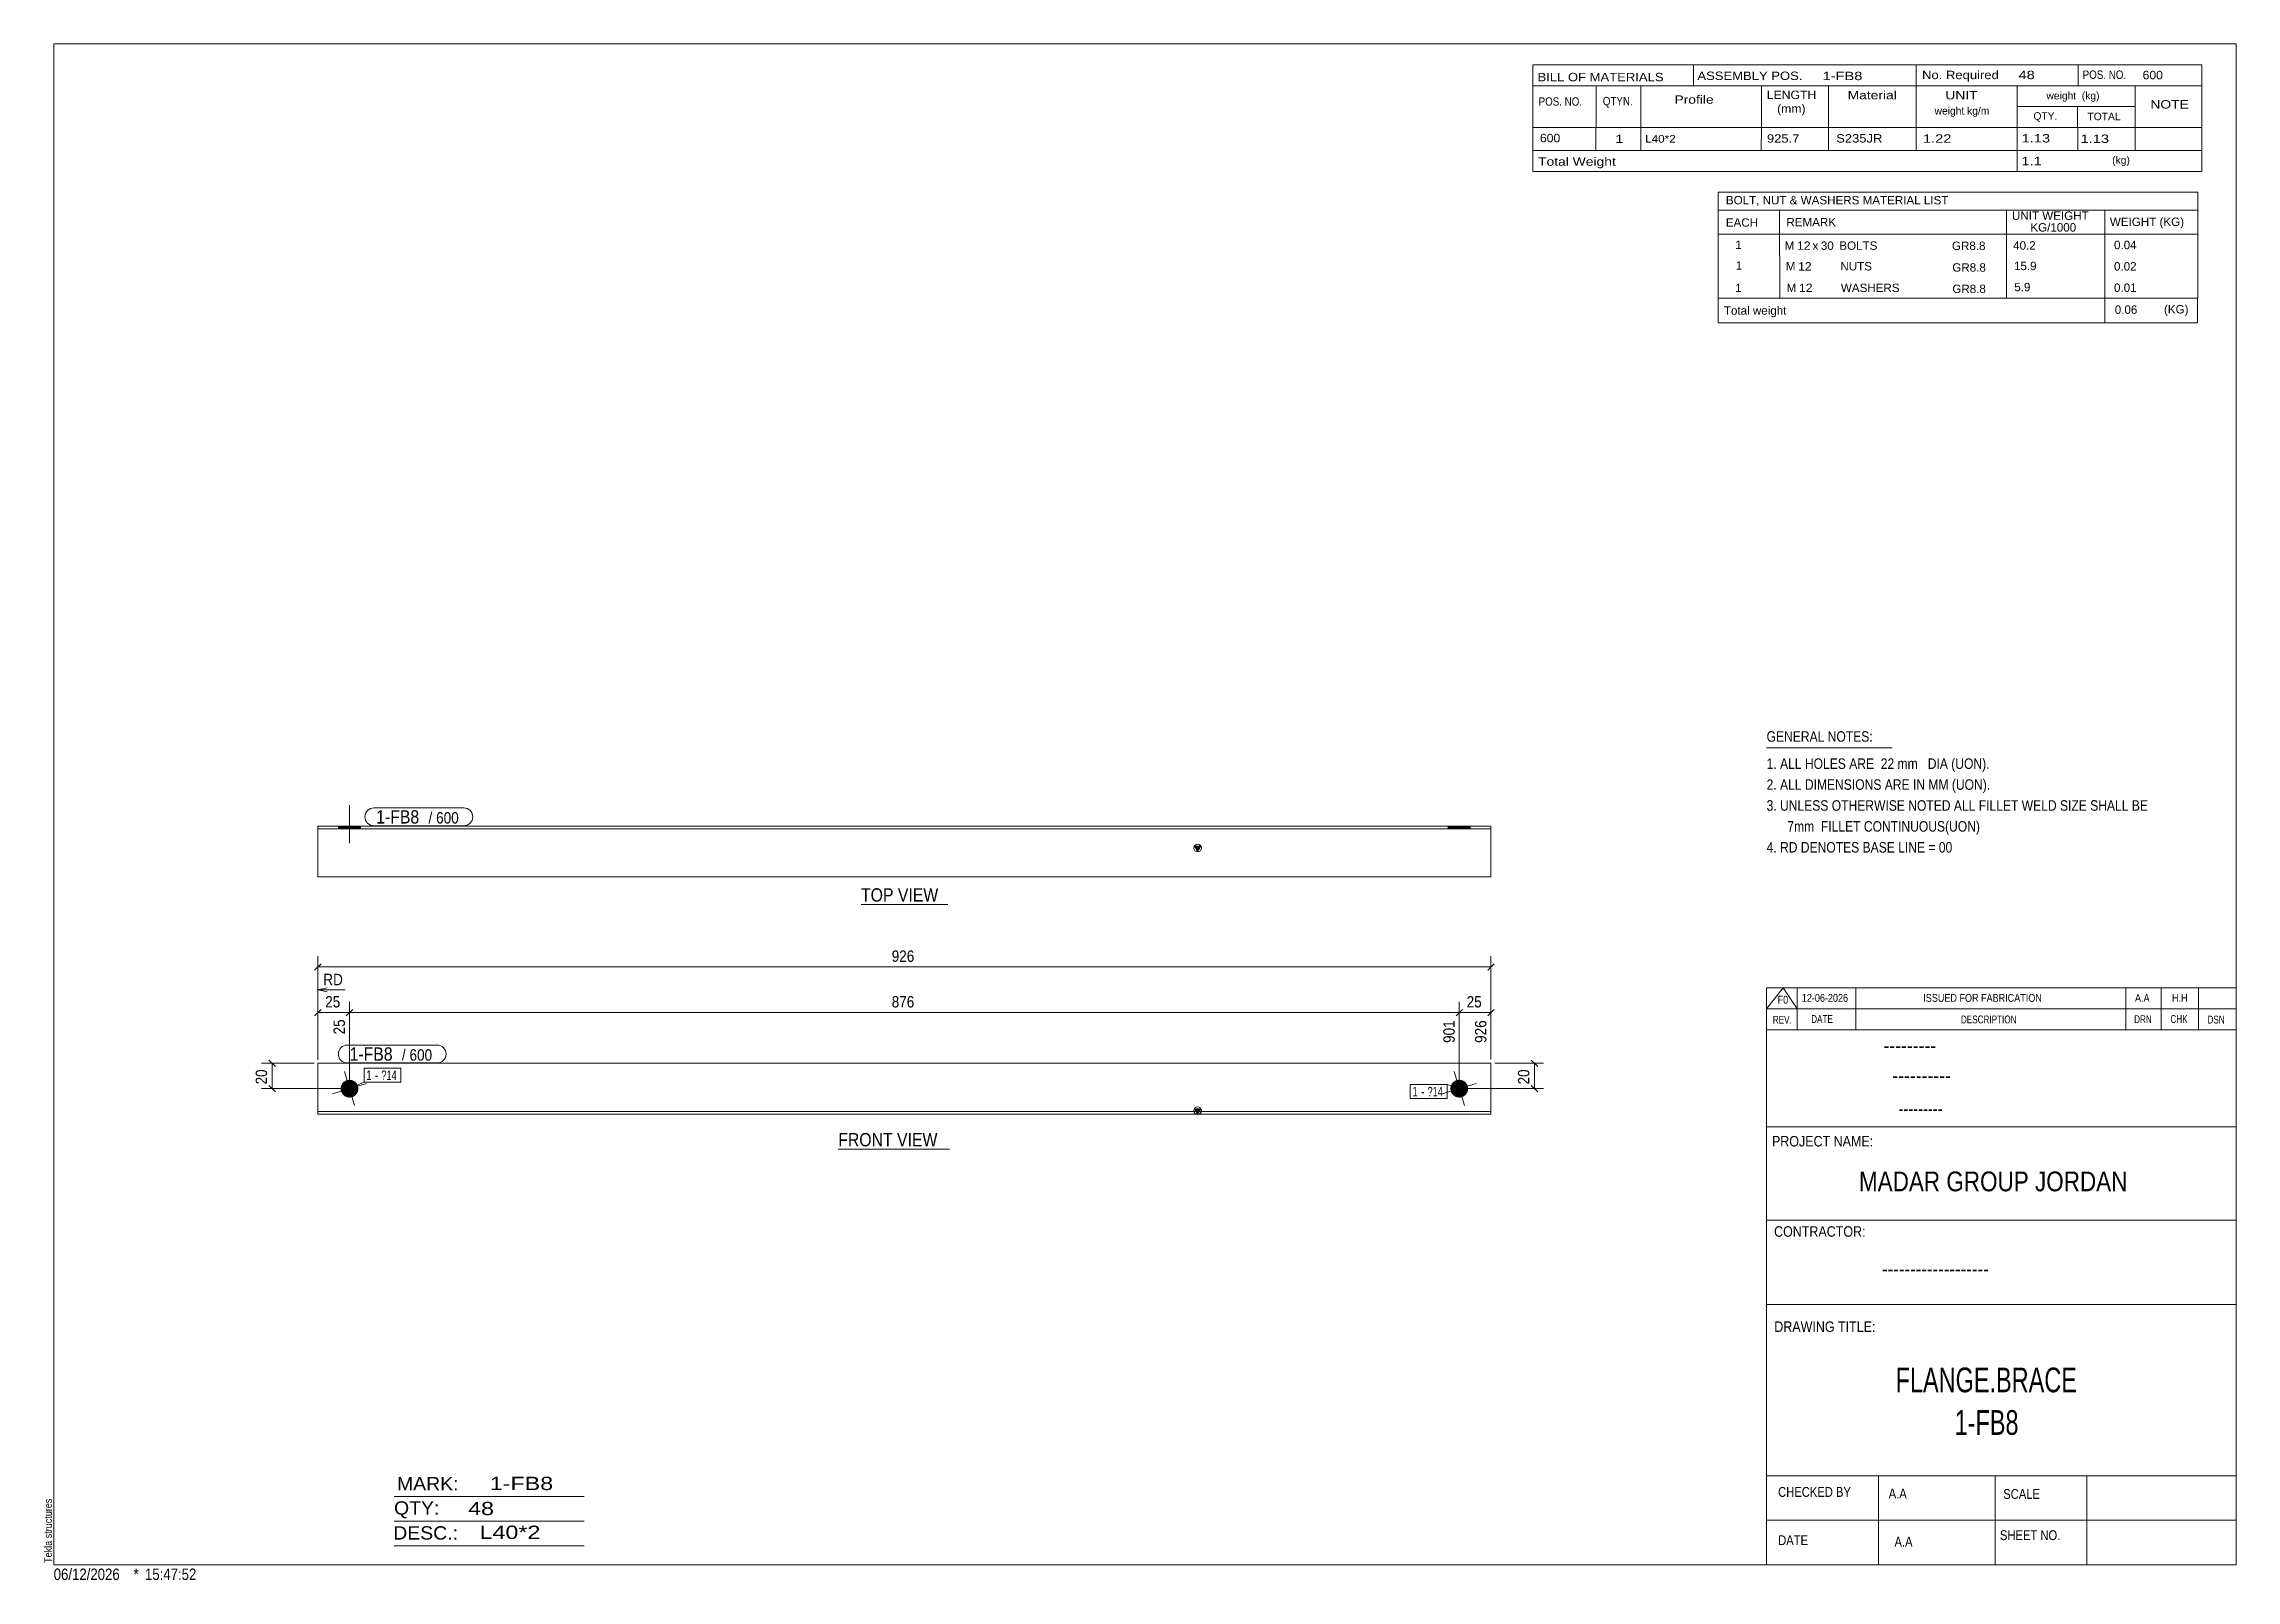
# Model space of a CAD drawing. Header units: millimetres. Extents: x 2 to 579, y 1 to 405.
import ezdxf

# ---------------------------------------------------------------- set-up
doc = ezdxf.new("R2010")
doc.units = ezdxf.units.MM
doc.linetypes.add('XKITLINE00', pattern=[0])
for name, color, linetype, lineweight in [('Bolt', 3, 'Continuous', 0), ('BoltMark', 7, 'Continuous', 0), ('Dimensions', 7, 'Continuous', 0), ('DrawingSheet', 5, 'Continuous', 0), ('OtherObjectType', 7, 'Continuous', 0), ('Part', 2, 'Continuous', 0), ('PartMark', 7, 'Continuous', 0)]:
    doc.layers.add(name, color=color, linetype=linetype, lineweight=lineweight)
doc.styles.add('@ARIAL_UNICODE_MS_BOLD', font='ARIAL.TTF')
doc.styles.add('ARIAL', font='ARIAL.TTF')
doc.styles.add('ARIAL_NARROW', font='ARIALN.TTF')
doc.styles.add('COMIC_SANS_MS_BOLD', font='COMICBD.TTF')
doc.styles.add('SWIS721_EX_BT', font='ARIAL.TTF')
doc.styles.add('SWISSE', font='ARIAL.TTF')

# ---------------------------------------------------------------- blocks, each defined once
blk = doc.blocks.new('*A1')
at = {"layer": 'Bolt'}
blk.add_hatch(color=3, dxfattribs=at).paths.add_polyline_path([(82.17, 132.47), (82.22, 132.48), (82.28, 132.5), (82.34, 132.51), (82.39, 132.52), (82.45, 132.53), (82.51, 132.53), (82.56, 132.54), (82.62, 132.54), (82.68, 132.55), (82.73, 132.55), (82.79, 132.55), (82.85, 132.55), (82.91, 132.55), (82.96, 132.54), (83.02, 132.54), (83.08, 132.53), (83.13, 132.52), (83.19, 132.51), (83.25, 132.5), (83.3, 132.49), (83.36, 132.48), (83.41, 132.46), (83.47, 132.45), (83.52, 132.43), (83.58, 132.41), (83.63, 132.39), (83.68, 132.37), (83.74, 132.35), (83.79, 132.32), (83.84, 132.3), (83.89, 132.27), (83.94, 132.24), (83.99, 132.21), (84.04, 132.18), (84.09, 132.15), (84.13, 132.12), (84.18, 132.09), (84.23, 132.05), (84.27, 132.02), (84.31, 131.98), (84.36, 131.94), (84.4, 131.9), (84.44, 131.86), (84.48, 131.82), (84.52, 131.78), (84.56, 131.73), (84.59, 131.69), (84.63, 131.65), (84.66, 131.6), (84.7, 131.55), (84.73, 131.51), (84.76, 131.46), (84.79, 131.41), (84.82, 131.36), (84.85, 131.31), (84.87, 131.26), (84.9, 131.21), (84.92, 131.15), (84.94, 131.1), (84.96, 131.05), (84.98, 130.99), (85, 130.94), (85.02, 130.89), (85.03, 130.83), (85.05, 130.78), (85.06, 130.72), (85.07, 130.66), (85.08, 130.61), (85.09, 130.55), (85.1, 130.49), (85.11, 130.44), (85.11, 130.38), (85.11, 130.32), (85.12, 130.27), (85.12, 130.21), (85.12, 130.15), (85.11, 130.09), (85.11, 130.04), (85.1, 129.98), (85.1, 129.92), (85.09, 129.87), (85.08, 129.81), (85.07, 129.75), (85.06, 129.7), (85.04, 129.64), (85.03, 129.59), (85.01, 129.53), (85, 129.48), (84.98, 129.42), (84.96, 129.37), (84.94, 129.32), (84.91, 129.26), (84.89, 129.21), (84.86, 129.16), (84.84, 129.11), (84.81, 129.06), (84.78, 129.01), (84.75, 128.96), (84.72, 128.91), (84.69, 128.87), (84.65, 128.82), (84.62, 128.77), (84.58, 128.73), (84.54, 128.69), (84.51, 128.64), (84.47, 128.6), (84.43, 128.56), (84.39, 128.52), (84.34, 128.48), (84.3, 128.44), (84.26, 128.41), (84.21, 128.37), (84.17, 128.34), (84.12, 128.3), (84.07, 128.27), (84.02, 128.24), (83.98, 128.21), (83.93, 128.18), (83.88, 128.15), (83.83, 128.13), (83.77, 128.1), (83.72, 128.08), (83.67, 128.06), (83.62, 128.04), (83.56, 128.02), (83.51, 128), (83.45, 127.98), (83.4, 127.97), (83.34, 127.95), (83.29, 127.94), (83.23, 127.93), (83.17, 127.92), (83.12, 127.91), (83.06, 127.9), (83, 127.89), (82.95, 127.89), (82.89, 127.89), (82.83, 127.88), (82.78, 127.88), (82.72, 127.88), (82.66, 127.89), (82.6, 127.89), (82.55, 127.9), (82.49, 127.9), (82.43, 127.91), (82.38, 127.92), (82.32, 127.93), (82.26, 127.94), (82.21, 127.96), (82.15, 127.97), (82.1, 127.99), (82.04, 128), (81.99, 128.02), (81.94, 128.04), (81.88, 128.06), (81.83, 128.09), (81.78, 128.11), (81.73, 128.14), (81.68, 128.16), (81.63, 128.19), (81.58, 128.22), (81.53, 128.25), (81.48, 128.28), (81.43, 128.31), (81.39, 128.35), (81.34, 128.38), (81.3, 128.42), (81.25, 128.46), (81.21, 128.49), (81.17, 128.53), (81.13, 128.57), (81.09, 128.61), (81.05, 128.66), (81.01, 128.7), (80.97, 128.74), (80.94, 128.79), (80.9, 128.83), (80.87, 128.88), (80.84, 128.93), (80.81, 128.98), (80.78, 129.02), (80.75, 129.07), (80.72, 129.12), (80.7, 129.17), (80.67, 129.23), (80.65, 129.28), (80.62, 129.33), (80.6, 129.38), (80.58, 129.44), (80.57, 129.49), (80.55, 129.55), (80.53, 129.6), (80.52, 129.66), (80.5, 129.71), (80.49, 129.77), (80.48, 129.83), (80.47, 129.88), (80.47, 129.94), (80.46, 130), (80.46, 130.05), (80.45, 130.11), (80.45, 130.17), (80.45, 130.22), (80.45, 130.28), (80.45, 130.34), (80.46, 130.4), (80.46, 130.45), (80.47, 130.51), (80.48, 130.57), (80.49, 130.62), (80.5, 130.68), (80.51, 130.74), (80.52, 130.79), (80.54, 130.85), (80.55, 130.9), (80.57, 130.96), (80.59, 131.01), (80.61, 131.06), (80.63, 131.12), (80.65, 131.17), (80.68, 131.22), (80.7, 131.27), (80.73, 131.32), (80.76, 131.37), (80.79, 131.42), (80.82, 131.47), (80.85, 131.52), (80.88, 131.57), (80.91, 131.61), (80.95, 131.66), (80.98, 131.7), (81.02, 131.75), (81.06, 131.79), (81.1, 131.83), (81.14, 131.87), (81.18, 131.91), (81.22, 131.95), (81.27, 131.99), (81.31, 132.03), (81.35, 132.06), (81.4, 132.1), (81.45, 132.13), (81.49, 132.16), (81.54, 132.19), (81.59, 132.22), (81.64, 132.25), (81.69, 132.28), (81.74, 132.3), (81.79, 132.33), (81.85, 132.35), (81.9, 132.38), (81.95, 132.4), (82.01, 132.42), (82.06, 132.43), (82.11, 132.45)], flags=17)
at = {"layer": 'Bolt', "color": 3, "linetype": 'XKITLINE00', "lineweight": 0}
for p, q in [((84.12, 125.75), (81.44, 134.69)), ((78.31, 128.88), (87.25, 131.56))]:
    blk.add_line(p, q, dxfattribs=at)
blk = doc.blocks.new('*A2')
at = {"layer": 'Bolt'}
blk.add_hatch(color=3, dxfattribs=at).paths.add_polyline_path([(374.05, 132.47), (374.11, 132.48), (374.17, 132.5), (374.22, 132.51), (374.28, 132.52), (374.33, 132.53), (374.39, 132.53), (374.45, 132.54), (374.51, 132.54), (374.56, 132.55), (374.62, 132.55), (374.68, 132.55), (374.73, 132.55), (374.79, 132.55), (374.85, 132.54), (374.91, 132.54), (374.96, 132.53), (375.02, 132.52), (375.08, 132.51), (375.13, 132.5), (375.19, 132.49), (375.24, 132.48), (375.3, 132.46), (375.35, 132.45), (375.41, 132.43), (375.46, 132.41), (375.52, 132.39), (375.57, 132.37), (375.62, 132.35), (375.67, 132.32), (375.73, 132.3), (375.78, 132.27), (375.83, 132.24), (375.88, 132.21), (375.92, 132.18), (375.97, 132.15), (376.02, 132.12), (376.07, 132.09), (376.11, 132.05), (376.16, 132.02), (376.2, 131.98), (376.24, 131.94), (376.28, 131.9), (376.32, 131.86), (376.36, 131.82), (376.4, 131.78), (376.44, 131.73), (376.48, 131.69), (376.51, 131.65), (376.55, 131.6), (376.58, 131.55), (376.61, 131.51), (376.64, 131.46), (376.67, 131.41), (376.7, 131.36), (376.73, 131.31), (376.76, 131.26), (376.78, 131.21), (376.81, 131.15), (376.83, 131.1), (376.85, 131.05), (376.87, 130.99), (376.89, 130.94), (376.9, 130.89), (376.92, 130.83), (376.93, 130.78), (376.95, 130.72), (376.96, 130.66), (376.97, 130.61), (376.98, 130.55), (376.99, 130.49), (376.99, 130.44), (377, 130.38), (377, 130.32), (377, 130.27), (377, 130.21), (377, 130.15), (377, 130.09), (377, 130.04), (376.99, 129.98), (376.98, 129.92), (376.98, 129.87), (376.97, 129.81), (376.96, 129.75), (376.94, 129.7), (376.93, 129.64), (376.92, 129.59), (376.9, 129.53), (376.88, 129.48), (376.86, 129.42), (376.84, 129.37), (376.82, 129.32), (376.8, 129.26), (376.77, 129.21), (376.75, 129.16), (376.72, 129.11), (376.7, 129.06), (376.67, 129.01), (376.64, 128.96), (376.6, 128.91), (376.57, 128.87), (376.54, 128.82), (376.5, 128.77), (376.47, 128.73), (376.43, 128.69), (376.39, 128.64), (376.35, 128.6), (376.31, 128.56), (376.27, 128.52), (376.23, 128.48), (376.19, 128.44), (376.14, 128.41), (376.1, 128.37), (376.05, 128.34), (376.01, 128.3), (375.96, 128.27), (375.91, 128.24), (375.86, 128.21), (375.81, 128.18), (375.76, 128.15), (375.71, 128.13), (375.66, 128.1), (375.61, 128.08), (375.55, 128.06), (375.5, 128.04), (375.45, 128.02), (375.39, 128), (375.34, 127.98), (375.28, 127.97), (375.23, 127.95), (375.17, 127.94), (375.12, 127.93), (375.06, 127.92), (375, 127.91), (374.95, 127.9), (374.89, 127.89), (374.83, 127.89), (374.78, 127.89), (374.72, 127.88), (374.66, 127.88), (374.6, 127.88), (374.55, 127.89), (374.49, 127.89), (374.43, 127.9), (374.38, 127.9), (374.32, 127.91), (374.26, 127.92), (374.21, 127.93), (374.15, 127.94), (374.09, 127.96), (374.04, 127.97), (373.98, 127.99), (373.93, 128), (373.88, 128.02), (373.82, 128.04), (373.77, 128.06), (373.72, 128.09), (373.66, 128.11), (373.61, 128.14), (373.56, 128.16), (373.51, 128.19), (373.46, 128.22), (373.41, 128.25), (373.37, 128.28), (373.32, 128.31), (373.27, 128.35), (373.23, 128.38), (373.18, 128.42), (373.14, 128.46), (373.1, 128.49), (373.05, 128.53), (373.01, 128.57), (372.97, 128.61), (372.93, 128.66), (372.9, 128.7), (372.86, 128.74), (372.82, 128.79), (372.79, 128.83), (372.76, 128.88), (372.72, 128.93), (372.69, 128.98), (372.66, 129.02), (372.63, 129.07), (372.61, 129.12), (372.58, 129.17), (372.56, 129.23), (372.53, 129.28), (372.51, 129.33), (372.49, 129.38), (372.47, 129.44), (372.45, 129.49), (372.43, 129.55), (372.42, 129.6), (372.4, 129.66), (372.39, 129.71), (372.38, 129.77), (372.37, 129.83), (372.36, 129.88), (372.35, 129.94), (372.35, 130), (372.34, 130.05), (372.34, 130.11), (372.34, 130.17), (372.34, 130.22), (372.34, 130.28), (372.34, 130.34), (372.34, 130.4), (372.35, 130.45), (372.35, 130.51), (372.36, 130.57), (372.37, 130.62), (372.38, 130.68), (372.39, 130.74), (372.41, 130.79), (372.42, 130.85), (372.44, 130.9), (372.46, 130.96), (372.47, 131.01), (372.5, 131.06), (372.52, 131.12), (372.54, 131.17), (372.56, 131.22), (372.59, 131.27), (372.62, 131.32), (372.64, 131.37), (372.67, 131.42), (372.7, 131.47), (372.73, 131.52), (372.77, 131.57), (372.8, 131.61), (372.83, 131.66), (372.87, 131.7), (372.91, 131.75), (372.95, 131.79), (372.98, 131.83), (373.02, 131.87), (373.07, 131.91), (373.11, 131.95), (373.15, 131.99), (373.2, 132.03), (373.24, 132.06), (373.29, 132.1), (373.33, 132.13), (373.38, 132.16), (373.43, 132.19), (373.48, 132.22), (373.53, 132.25), (373.58, 132.28), (373.63, 132.3), (373.68, 132.33), (373.73, 132.35), (373.78, 132.38), (373.84, 132.4), (373.89, 132.42), (373.94, 132.43), (374, 132.45)], flags=17)
at = {"layer": 'Bolt', "color": 3, "linetype": 'XKITLINE00', "lineweight": 0}
for p, q in [((376.01, 125.75), (373.33, 134.69)), ((370.2, 128.88), (379.14, 131.56))]:
    blk.add_line(p, q, dxfattribs=at)
blk = doc.blocks.new('*A3')
at = {"layer": 'Part'}
blk.add_hatch(color=2, dxfattribs=at).paths.add_polyline_path([(305.06, 124.95), (306.66, 124.95), (305.86, 123.55)], flags=17)
at = {"layer": 'Part', "color": 2, "linetype": 'XKITLINE00', "lineweight": 0}
for p, q in [((383, 136.88), (74.45, 136.88)), ((74.45, 123.55), (74.45, 136.88)), ((383, 123.55), (383, 136.88)), ((383, 124.22), (74.45, 124.22)), ((383, 123.55), (74.45, 123.55)), ((305.86, 123.55), (305.06, 124.95)), ((305.06, 124.95), (306.66, 124.95)), ((306.66, 124.95), (305.86, 123.55))]:
    blk.add_line(p, q, dxfattribs=at)
blk.add_circle((305.86, 124.45), 1, dxfattribs=at)
blk = doc.blocks.new('*A4')
at = {"layer": 'Bolt'}
blk.add_hatch(color=3, dxfattribs=at).paths.add_polyline_path([(79.88, 198.58), (79.88, 199.25), (85.69, 199.25), (85.69, 198.58)], flags=17)
at = {"layer": 'Bolt', "color": 3, "linetype": 'XKITLINE00', "lineweight": 0}
for p, q in [((82.78, 194.75), (82.78, 204.75)), ((79.88, 198.58), (79.88, 199.25)), ((85.69, 198.58), (85.69, 199.25))]:
    blk.add_line(p, q, dxfattribs=at)
blk = doc.blocks.new('*A5')
at = {"layer": 'Bolt'}
blk.add_hatch(color=3, dxfattribs=at).paths.add_polyline_path([(371.76, 198.58), (371.76, 199.25), (377.57, 199.25), (377.57, 198.58)], flags=17)
at = {"layer": 'Bolt', "color": 3, "linetype": 'XKITLINE00', "lineweight": 0}
for p, q in [((371.76, 198.58), (371.76, 199.25)), ((374.67, 198.58), (374.67, 199.25)), ((377.57, 198.58), (377.57, 199.25))]:
    blk.add_line(p, q, dxfattribs=at)
blk = doc.blocks.new('*A6')
at = {"layer": 'Part'}
blk.add_hatch(color=2, dxfattribs=at).paths.add_polyline_path([(305.06, 193.98), (306.66, 193.98), (305.86, 192.58)], flags=17)
at = {"layer": 'Part', "color": 2, "linetype": 'XKITLINE00', "lineweight": 0}
for p, q in [((74.45, 199.25), (383, 199.25)), ((74.45, 185.92), (74.45, 199.25)), ((383, 198.58), (74.45, 198.58)), ((383, 199.25), (383, 185.92)), ((305.86, 192.58), (305.06, 193.98)), ((305.06, 193.98), (306.66, 193.98)), ((306.66, 193.98), (305.86, 192.58)), ((383, 185.92), (74.45, 185.92))]:
    blk.add_line(p, q, dxfattribs=at)
blk.add_circle((305.86, 193.48), 1, dxfattribs=at)
blk = doc.blocks.new('*A7')
at = {"layer": 'DrawingSheet', "color": 5, "linetype": 'XKITLINE00', "lineweight": 0}
for p, q in [((579, 405), (5, 405)), ((5, 405), (5, 5)), ((579, 5), (579, 405)), ((5, 5), (579, 5))]:
    blk.add_line(p, q, dxfattribs=at)
at = {"layer": 'DrawingSheet', "color": 5, "style": 'ARIAL', "width": 0.85}
blk.add_text('Tekla structures', height=2, rotation=90, dxfattribs=at).set_placement((4.5, 5.5))
blk = doc.blocks.new('*A8')
at = {"layer": 'OtherObjectType', "color": 7, "linetype": 'XKITLINE00', "lineweight": 0}
for p, q in [((442.76, 365.95), (442.75, 354.95)), ((442.76, 365.95), (568.88, 365.95)), ((568.88, 365.95), (568.88, 354.95)), ((442.75, 361.3), (568.88, 361.3)), ((458.87, 361.31), (458.87, 354.95)), ((518.57, 361.31), (518.57, 354.95)), ((544.47, 361.29), (544.47, 354.95)), ((442.76, 354.92), (442.76, 349.42)), ((442.77, 354.95), (568.88, 354.95)), ((458.92, 354.95), (458.92, 349.33)), ((518.57, 354.95), (518.57, 349.33)), ((544.5, 354.95), (544.5, 349.45)), ((568.88, 354.95), (568.88, 349.45)), ((442.79, 349.33), (442.79, 343.72)), ((458.95, 349.33), (458.95, 343.71)), ((518.57, 349.33), (518.57, 343.71)), ((544.5, 349.33), (544.5, 343.83)), ((568.88, 349.33), (568.88, 343.83)), ((442.79, 343.7), (442.79, 338.13)), ((458.95, 343.71), (458.95, 338.09)), ((518.57, 343.71), (518.57, 338.09)), ((544.5, 343.71), (544.5, 338.1)), ((568.88, 343.71), (568.88, 338.1)), ((568.88, 338.1), (442.75, 338.13)), ((442.78, 338.09), (442.78, 331.69)), ((442.85, 338.09), (568.87, 338.09)), ((544.5, 338.06), (544.5, 331.64)), ((568.87, 338.06), (568.87, 331.65)), ((442.77, 331.65), (568.87, 331.65))]:
    blk.add_line(p, q, dxfattribs=at)
at = {"layer": 'OtherObjectType', "color": 7, "style": 'ARIAL_NARROW'}
for s, width, p in [('BOLT, NUT & WASHERS MATERIAL LIST', 1.211571, (444.79, 362.79)), ('EACH', 1.211571, (444.78, 356.92)), ('REMARK', 1.211571, (460.7, 357.01)), ('UNIT WEIGHT', 1.211571, (520.03, 358.72)), (' KG/1000', 1.211571, (524.02, 355.63)), ('WEIGHT (KG)', 1.211571, (545.78, 357.1)), ('1', 1.211571, (447.26, 351.05)), ('M', 1.211571, (460.26, 350.85)), ('12', 1.275, (463.5, 350.83)), ('x', 1.211571, (467.58, 350.83)), ('30', 1.211571, (469.76, 350.82)), ('BOLTS', 1.211571, (474.63, 350.84)), ('GR8.8', 1.211571, (504.25, 350.79)), ('40.2', 1.211571, (520.34, 350.88)), ('0.04', 1.211571, (546.87, 351.01)), ('1', 1.211571, (447.4, 345.61)), ('M', 1.211571, (460.54, 345.41)), ('12', 1.275, (463.78, 345.39)), ('NUTS', 1.211571, (474.91, 345.41)), ('GR8.8', 1.211571, (504.35, 345.09)), ('15.9', 1.211571, (520.56, 345.5)), ('0.02', 1.211571, (546.87, 345.39)), ('1', 1.211571, (447.24, 339.74)), ('M', 1.211571, (460.76, 339.74)), ('12', 1.275, (464, 339.72)), ('WASHERS', 1.211571, (475.04, 339.73)), ('GR8.8', 1.211571, (504.35, 339.47)), ('5.9', 1.211571, (520.64, 339.94)), ('0.01', 1.211571, (546.87, 339.78)), ('Total weight', 1.211571, (444.26, 333.77)), ('0.06', 1.211571, (547.07, 334)), ('(KG)', 1.211571, (560.02, 334.1))]:
    blk.add_text(s, height=2.2, dxfattribs=dict(at, width=width)).set_placement(p)
blk = doc.blocks.new('*A9')
at = {"layer": 'OtherObjectType', "color": 7, "linetype": 'XKITLINE00', "lineweight": 0}
blk.add_line((455.5, 219.82), (488.5, 219.82), dxfattribs=at)
at = {"layer": 'OtherObjectType', "color": 7, "style": 'ARIAL_NARROW', "width": 1.008832}
for s, p in [('GENERAL NOTES:', (455.5, 221.47)), ('1. ALL HOLES ARE  22 mm   DIA (UON).', (455.5, 214.32)), ('2. ALL DIMENSIONS ARE IN MM (UON).', (455.5, 208.82)), ('3. UNLESS OTHERWISE NOTED ALL FILLET WELD SIZE SHALL BE', (455.5, 203.32)), ('7mm  FILLET CONTINUOUS(UON)', (460.95, 197.82)), ('4. RD DENOTES BASE LINE = 00', (455.5, 192.32))]:
    blk.add_text(s, height=2.75, dxfattribs=at).set_placement(p)
blk = doc.blocks.new('*A10')
at = {"layer": 'OtherObjectType', "color": 7, "linetype": 'XKITLINE00', "lineweight": 0}
for p, q in [((455.5, 156.76), (579, 156.76)), ((455.5, 151.21), (459.82, 156.76)), ((455.5, 151.21), (455.5, 156.76)), ((459.82, 156.76), (463.53, 151.21)), ((463.53, 151.21), (463.53, 156.76)), ((478.97, 151.21), (478.97, 156.76)), ((549.98, 151.21), (549.98, 156.76)), ((559.24, 151.21), (559.24, 156.76)), ((569.12, 151.21), (569.12, 156.76)), ((579, 151.21), (579, 156.76)), ((455.5, 151.21), (579, 151.21)), ((455.5, 145.65), (455.5, 151.21)), ((459.21, 151.21), (579, 151.21)), ((463.53, 145.65), (463.53, 151.21)), ((478.97, 145.65), (478.97, 151.21)), ((549.98, 145.65), (549.98, 151.21)), ((559.24, 145.65), (559.24, 151.21)), ((569.12, 145.65), (569.12, 151.21)), ((579, 145.65), (579, 151.21))]:
    blk.add_line(p, q, dxfattribs=at)
at = {"layer": 'OtherObjectType', "color": 7, "style": 'ARIAL_NARROW'}
for s, height, width, p in [('F0', 2.058, 1.008832, (458.4, 152.59)), ('12-06-2026', 2.058, 1.008832, (464.76, 153.06)), ('ISSUED FOR FABRICATION', 2.0583, 1.008832, (496.71, 153.06)), ('A.A', 2.058, 1.008832, (552.4, 153.06)), ('H.H', 2.058, 1.008832, (562.13, 153.06)), ('REV.', 2.058, 0.907949, (457.13, 147.31)), ('DATE', 2.058, 0.907949, (467.23, 147.5)), ('DESCRIPTION', 2.0583, 0.907949, (506.61, 147.39)), ('DRN', 2.058, 0.907949, (552.17, 147.47)), ('CHK', 2.058, 0.907949, (561.72, 147.5)), ('DSN', 2.058, 0.907949, (571.47, 147.35))]:
    blk.add_text(s, height=height, dxfattribs=dict(at, width=width)).set_placement(p)
blk = doc.blocks.new('*A11')
at = {"layer": 'OtherObjectType', "color": 6, "linetype": 'XKITLINE00', "lineweight": 0}
for p, q in [((94.5, 23), (144.5, 23)), ((94.5, 16.5), (144.5, 16.5)), ((94.5, 10), (144.5, 10))]:
    blk.add_line(p, q, dxfattribs=at)
at = {"layer": 'OtherObjectType', "color": 6, "style": 'ARIAL_NARROW'}
for s, width, p in [('MARK:', 1.275, (95.27, 24.58)), ('1-FB8', 1.525501, (119.69, 24.65)), ('QTY:', 1.275, (94.5, 18.19)), ('48', 1.525501, (113.99, 18.05)), ('DESC.:', 1.275, (94.29, 11.63)), ('L40*2', 1.525501, (117, 11.79))]:
    blk.add_text(s, height=3.5, dxfattribs=dict(at, width=width)).set_placement(p)
blk = doc.blocks.new('*A12')
at = {"layer": 'OtherObjectType', "color": 2, "linetype": 'XKITLINE00', "lineweight": 0}
for p, q in [((455.5, 145.65), (579, 145.65)), ((455.5, 5), (455.5, 145.64)), ((578.98, 145.64), (579, 5)), ((579, 120.14), (455.5, 120.14)), ((455.5, 95.63), (579, 95.63)), ((579, 73.49), (455.5, 73.49)), ((579, 28.4), (455.5, 28.4)), ((484.94, 28.4), (484.94, 5)), ((515.62, 5), (515.62, 28.4)), ((539.75, 5), (539.75, 28.4)), ((579, 16.7), (455.5, 16.7)), ((579, 5), (455.5, 5))]:
    blk.add_line(p, q, dxfattribs=at)
at = {"layer": 'OtherObjectType', "color": 4, "style": '@ARIAL_UNICODE_MS_BOLD', "width": 0.85}
blk.add_text('---------', height=3.9, dxfattribs=at).set_placement((486.23, 139.59))
at = {"layer": 'OtherObjectType', "color": 7, "style": 'ARIAL', "width": 0.85}
for s, height, p in [('----------', 3.9, (488.56, 131.77)), ('---------', 3.25, (490.21, 123.31))]:
    blk.add_text(s, height=height, dxfattribs=at).set_placement(p)
at = {"layer": 'OtherObjectType', "color": 3, "width": 0.85}
for s, style, p in [('PROJECT NAME:', 'SWIS721_EX_BT', (456.92, 115.01)), ('CONTRACTOR:', 'SWISSE', (457.47, 91.27)), ('DRAWING TITLE:', 'SWIS721_EX_BT', (457.53, 66.24))]:
    blk.add_text(s, height=2.7618, dxfattribs=dict(at, style=style)).set_placement(p)
at = {"layer": 'OtherObjectType', "color": 7, "width": 0.85}
for s, height, p in [('MADAR GROUP JORDAN', 5.2, (479.79, 103.23)), ('CHECKED BY', 2.592, (458.53, 22.86)), ('A.A', 2.592, (487.61, 22.45)), ('SCALE', 2.592, (517.74, 22.33)), ('DATE', 2.592, (458.54, 10.16)), ('A.A', 2.592, (489.14, 9.76)), ('SHEET NO.', 2.592, (516.87, 11.49))]:
    blk.add_text(s, height=height, dxfattribs=at).set_placement(p)
at = {"layer": 'OtherObjectType', "color": 1}
for s, height, style, width, p in [('-------------------', 3.9, 'COMIC_SANS_MS_BOLD', 0.85, (485.87, 80.86)), ('FLANGE.BRACE', 6.5, 'ARIAL', 0.68, (489.43, 50.37)), ('1-FB8', 6.5, 'ARIAL', 0.68, (504.95, 39.17))]:
    blk.add_text(s, height=height, dxfattribs=dict(at, style=style, width=width)).set_placement(p)
blk = doc.blocks.new('*A13')
at = {"layer": 'OtherObjectType', "color": 7, "linetype": 'XKITLINE00', "lineweight": 0}
for p, q in [((393.98, 399.5), (569.98, 399.5)), ((393.98, 399.5), (393.98, 388.5)), ((436.26, 399.42), (436.26, 393.87)), ((494.85, 394), (494.85, 399.5)), ((537.43, 393.96), (537.43, 399.42)), ((569.98, 394), (569.98, 399.5)), ((393.98, 394), (569.98, 394)), ((410.64, 394), (410.64, 383)), ((422.4, 393.98), (422.4, 383.03)), ((454.12, 393.99), (454.13, 383)), ((471.78, 393.98), (471.78, 383)), ((494.85, 393.98), (494.85, 383)), ((521.43, 394), (521.43, 383)), ((552.42, 394), (552.42, 383)), ((569.98, 394), (569.98, 388.5)), ((393.98, 388.5), (393.98, 383)), ((521.45, 388.52), (552.45, 388.52)), ((537.28, 388.52), (537.28, 383)), ((569.98, 388.5), (569.98, 383)), ((393.98, 383), (569.98, 383)), ((393.98, 383), (393.98, 376.95)), ((410.63, 383), (410.63, 376.95)), ((422.44, 382.99), (422.44, 376.95)), ((454.12, 383), (454.11, 376.95)), ((471.79, 383), (471.79, 376.95)), ((494.87, 383), (494.87, 376.95)), ((521.44, 383), (521.44, 376.95)), ((537.33, 382.95), (537.33, 376.95)), ((552.43, 383), (552.43, 376.95)), ((569.98, 383), (569.98, 376.95)), ((393.98, 376.95), (569.98, 376.95)), ((393.98, 376.95), (393.98, 371.45)), ((521.44, 376.95), (521.44, 371.45)), ((569.98, 376.95), (569.98, 371.45)), ((393.98, 371.45), (569.98, 371.45))]:
    blk.add_line(p, q, dxfattribs=at)
at = {"layer": 'OtherObjectType', "color": 7, "style": 'ARIAL_NARROW'}
for s, height, width, p in [('No. Required', 2.2, 1.36, (496.39, 395.72)), ('48', 2.2, 1.525501, (521.75, 395.72)), ('POS. NO.', 2.2, 1.02, (538.63, 395.79)), ('600', 2.2, 1.270501, (554.4, 395.69)), ('BILL OF MATERIALS', 2.2, 1.36, (395.25, 395.16)), ('ASSEMBLY POS.', 2.2, 1.36, (437.3, 395.5)), ('LENGTH', 2.2, 1.275, (455.54, 390.49)), ('1-FB8', 2.2, 1.525501, (470.23, 395.46)), ('Material', 2.2, 1.445, (476.81, 390.41)), ('UNIT', 2.2, 1.445, (502.52, 390.4)), ('weight  (kg)', 1.98, 1.19, (529.11, 390.39)), ('POS. NO.', 2.2, 1.02, (395.53, 388.74)), ('QTYN.', 2.2, 1.02, (412.42, 388.84)), ('Profile', 2.2, 1.445, (431.26, 389.25)), ('(mm)', 2.2, 1.275, (458.26, 386.86)), ('weight kg/m', 1.98, 1.19, (499.69, 386.4)), ('QTY.', 1.98, 1.19, (525.68, 385.03)), ('TOTAL', 1.98, 1.19, (539.9, 384.91)), ('NOTE', 2.2, 1.445, (556.44, 387.99)), ('600', 2.2, 1.270501, (395.89, 379.12)), ('1', 2.2, 1.525501, (415.71, 378.91)), ('L40*2', 1.98, 1.355501, (423.56, 379.04)), ('925.7', 2.2, 1.355501, (455.59, 379.01)), ('S235JR', 2.2, 1.355501, (473.81, 379.05)), ('1.22', 2.2, 1.525501, (496.62, 378.99)), ('1.13', 2.2, 1.525501, (522.57, 379.07)), ('1.13', 2.2, 1.525501, (538.08, 378.94)), ('Total Weight', 2.2, 1.445, (395.4, 372.94)), ('1.1', 2.2, 1.525501, (522.52, 373.09)), ('(kg)', 1.98, 1.19, (546.4, 373.46))]:
    blk.add_text(s, height=height, dxfattribs=dict(at, width=width)).set_placement(p)
blk = doc.blocks.new('*A14')
at = {"layer": 'OtherObjectType', "color": 7, "style": 'ARIAL_NARROW', "width": 1.008832}
for s, p in [('06/12/2026', (4.99, 1)), ('*', (26, 1)), ('15:47:52', (29, 1))]:
    blk.add_text(s, height=3, dxfattribs=at).set_placement(p)
blk = doc.blocks.new('*A15')
at = {"layer": 'Dimensions', "color": 7, "linetype": 'XKITLINE00', "lineweight": 0}
for p, q in [((384, 136.88), (396.85, 136.88)), ((393.6, 137.73), (395.3, 136.03)), ((394.45, 130.22), (394.45, 136.88)), ((375.67, 130.22), (396.85, 130.22)), ((393.6, 131.07), (395.3, 129.37))]:
    blk.add_line(p, q, dxfattribs=at)
at = {"layer": 'Dimensions', "color": 3}
for p in [(394.45, 136.88), (394.45, 130.22)]:
    blk.add_point(p, dxfattribs=at)
at = {"layer": 'Dimensions', "color": 3, "style": 'ARIAL', "width": 0.85}
blk.add_text('20', height=3, rotation=90.00021, dxfattribs=at).set_placement((393.1, 131.32))
blk = doc.blocks.new('*A16')
at = {"layer": 'Dimensions', "color": 7, "linetype": 'XKITLINE00', "lineweight": 0}
for p, q in [((73.45, 136.88), (59.6, 136.88)), ((61.6, 137.73), (63.3, 136.03)), ((62.45, 130.22), (62.45, 136.88)), ((81.78, 130.22), (59.6, 130.22)), ((61.6, 131.07), (63.3, 129.37))]:
    blk.add_line(p, q, dxfattribs=at)
at = {"layer": 'Dimensions', "color": 3}
for p in [(62.45, 136.88), (62.45, 130.22)]:
    blk.add_point(p, dxfattribs=at)
at = {"layer": 'Dimensions', "color": 3, "style": 'ARIAL', "width": 0.85}
blk.add_text('20', height=3, rotation=90.00021, dxfattribs=at).set_placement((61.1, 131.32))
blk = doc.blocks.new('*A17')
at = {"layer": 'Dimensions', "color": 7, "linetype": 'XKITLINE00', "lineweight": 0}
for p, q in [((75.3, 163.07), (73.6, 161.37)), ((74.45, 137.88), (74.45, 165.07)), ((74.45, 162.22), (383, 162.22)), ((383.85, 163.07), (382.15, 161.37)), ((383, 137.88), (383, 165.07))]:
    blk.add_line(p, q, dxfattribs=at)
at = {"layer": 'Dimensions', "color": 3}
for p in [(74.45, 162.22), (383, 162.22)]:
    blk.add_point(p, dxfattribs=at)
at = {"layer": 'Dimensions', "color": 3, "style": 'ARIAL', "width": 0.85}
blk.add_text('926', height=3, dxfattribs=at).set_placement((225.39, 163.57))
blk = doc.blocks.new('*A18')
at = {"layer": 'Dimensions', "color": 7, "linetype": 'XKITLINE00', "lineweight": 0}
for p, q in [((74.45, 137.83), (74.45, 160.47)), ((76.95, 156.72), (74.45, 156.22)), ((76.95, 155.72), (74.45, 156.22)), ((81.67, 156.22), (74.45, 156.22)), ((75.3, 151.07), (73.6, 149.37)), ((74.45, 137.88), (74.45, 153.07)), ((74.45, 150.22), (82.78, 150.22)), ((83.63, 151.07), (81.93, 149.37)), ((82.78, 131.22), (82.78, 153.07))]:
    blk.add_line(p, q, dxfattribs=at)
at = {"layer": 'Dimensions', "color": 7}
blk.add_point((74.45, 156.22), dxfattribs=at)
at = {"layer": 'Dimensions', "color": 3}
for p in [(74.45, 150.22), (82.78, 150.22)]:
    blk.add_point(p, dxfattribs=at)
at = {"layer": 'Dimensions', "color": 3, "style": 'ARIAL', "width": 0.85}
for s, p in [('RD', (75.89, 157.42)), ('25', (76.39, 151.57))]:
    blk.add_text(s, height=3, dxfattribs=at).set_placement(p)
blk.add_text('25', height=3, rotation=90.00021, dxfattribs=at).set_placement((81.58, 144.47))
blk = doc.blocks.new('*A19')
at = {"layer": 'Dimensions', "color": 7, "linetype": 'XKITLINE00', "lineweight": 0}
for p, q in [((83.63, 151.07), (81.93, 149.37)), ((82.78, 131.22), (82.78, 153.07)), ((82.78, 150.22), (374.67, 150.22)), ((375.52, 151.07), (373.82, 149.37)), ((374.67, 131.22), (374.67, 153.07))]:
    blk.add_line(p, q, dxfattribs=at)
at = {"layer": 'Dimensions', "color": 3}
for p in [(82.78, 150.22), (374.67, 150.22)]:
    blk.add_point(p, dxfattribs=at)
at = {"layer": 'Dimensions', "color": 3, "style": 'ARIAL', "width": 0.85}
blk.add_text('876', height=3, dxfattribs=at).set_placement((225.39, 151.57))
blk.add_text('901', height=3, rotation=90.00021, dxfattribs=at).set_placement((373.47, 142.24))
blk = doc.blocks.new('*A20')
at = {"layer": 'Dimensions', "color": 7, "linetype": 'XKITLINE00', "lineweight": 0}
for p, q in [((375.52, 151.07), (373.82, 149.37)), ((374.67, 131.22), (374.67, 153.07)), ((374.67, 150.22), (383, 150.22)), ((383.85, 151.07), (382.15, 149.37)), ((383, 137.88), (383, 153.07))]:
    blk.add_line(p, q, dxfattribs=at)
at = {"layer": 'Dimensions', "color": 3}
for p in [(374.67, 150.22), (383, 150.22)]:
    blk.add_point(p, dxfattribs=at)
at = {"layer": 'Dimensions', "color": 3, "style": 'ARIAL', "width": 0.85}
blk.add_text('25', height=3, dxfattribs=at).set_placement((376.61, 151.57))
blk.add_text('926', height=3, rotation=90.00021, dxfattribs=at).set_placement((381.8, 142.24))
blk = doc.blocks.new('*A21')
at = {"layer": 'BoltMark', "color": 7, "linetype": 'XKITLINE00', "lineweight": 0}
for p, q in [((361.78, 131.29), (371.47, 131.29)), ((361.78, 127.59), (361.78, 131.29)), ((361.78, 127.59), (371.47, 127.59)), ((371.47, 127.59), (371.47, 131.29)), ((374.67, 130.22), (371.47, 131.29))]:
    blk.add_line(p, q, dxfattribs=at)
at = {"layer": 'BoltMark', "color": 3, "style": 'ARIAL_NARROW', "width": 0.85}
for s, p in [('1', (362.38, 128.19)), ('-', (364.65, 128.19)), ('?14', (366.31, 128.19))]:
    blk.add_text(s, height=2.5, dxfattribs=at).set_placement(p)
blk = doc.blocks.new('*A22')
at = {"layer": 'BoltMark', "color": 7, "linetype": 'XKITLINE00', "lineweight": 0}
for p, q in [((86.62, 135.6), (96.31, 135.6)), ((86.62, 131.9), (86.62, 135.6)), ((96.31, 131.9), (96.31, 135.6)), ((82.78, 130.22), (86.62, 131.9)), ((86.62, 131.9), (96.31, 131.9))]:
    blk.add_line(p, q, dxfattribs=at)
at = {"layer": 'BoltMark', "color": 3, "style": 'ARIAL_NARROW', "width": 0.85}
for s, p in [('1', (87.22, 132.5)), ('-', (89.49, 132.5)), ('?14', (91.15, 132.5))]:
    blk.add_text(s, height=2.5, dxfattribs=at).set_placement(p)
blk = doc.blocks.new('*A23')
at = {"layer": 'PartMark', "color": 7, "linetype": 'XKITLINE00', "lineweight": 0}
for p, q in [((82.2, 141.68), (105.85, 141.68)), ((82.2, 136.98), (105.85, 136.98))]:
    blk.add_line(p, q, dxfattribs=at)
for centre, start, end in [((82.2, 139.33), 90, 270), ((105.85, 139.33), 270, 90)]:
    blk.add_arc(centre, 2.35, start, end, dxfattribs=at)
at = {"layer": 'PartMark', "color": 1, "style": 'ARIAL', "width": 0.85}
blk.add_text('1-FB8', height=3.5, dxfattribs=at).set_placement((82.8, 137.58))
at = {"layer": 'PartMark', "color": 3, "style": 'ARIAL', "width": 0.85}
for s, p in [('/', (96.56, 137.58)), ('600', (98.57, 137.58))]:
    blk.add_text(s, height=3, dxfattribs=at).set_placement(p)
blk = doc.blocks.new('*A24')
at = {"layer": 'OtherObjectType', "color": 7, "linetype": 'XKITLINE00', "lineweight": 0}
blk.add_line((211.33, 114.3), (240.62, 114.3), dxfattribs=at)
at = {"layer": 'OtherObjectType', "color": 7, "style": 'ARIAL', "width": 0.85}
blk.add_text('FRONT VIEW', height=3.5, dxfattribs=at).set_placement((211.33, 115.05))
blk = doc.blocks.new('*A25')
at = {"layer": 'PartMark', "color": 7, "linetype": 'XKITLINE00', "lineweight": 0}
for p, q in [((89.2, 204.05), (112.85, 204.05)), ((89.2, 199.35), (112.85, 199.35))]:
    blk.add_line(p, q, dxfattribs=at)
for centre, start, end in [((89.2, 201.7), 90, 270), ((112.85, 201.7), 270, 90)]:
    blk.add_arc(centre, 2.35, start, end, dxfattribs=at)
at = {"layer": 'PartMark', "color": 1, "style": 'ARIAL', "width": 0.85}
blk.add_text('1-FB8', height=3.5, dxfattribs=at).set_placement((89.8, 199.95))
at = {"layer": 'PartMark', "color": 3, "style": 'ARIAL', "width": 0.85}
for s, p in [('/', (103.56, 199.95)), ('600', (105.57, 199.95))]:
    blk.add_text(s, height=3, dxfattribs=at).set_placement(p)
blk = doc.blocks.new('*A26')
at = {"layer": 'OtherObjectType', "color": 7, "linetype": 'XKITLINE00', "lineweight": 0}
blk.add_line((217.32, 178.67), (240.14, 178.67), dxfattribs=at)
at = {"layer": 'OtherObjectType', "color": 7, "style": 'ARIAL', "width": 0.85}
blk.add_text('TOP VIEW', height=3.5, dxfattribs=at).set_placement((217.32, 179.42))

msp = doc.modelspace()

# ---------------------------------------------------------------- block references
at = {"lineweight": 0}
for name in ['*A7', '*A13', '*A8', '*A9', '*A4', '*A25', '*A5', '*A26', '*A17', '*A18', '*A10', '*A19', '*A20', '*A12', '*A23', '*A16', '*A1', '*A22', '*A2', '*A15', '*A21', '*A24', '*A11', '*A14']:
    msp.add_blockref(name, (0, 0), dxfattribs=at)
at = {"layer": 'Part', "lineweight": 0}
for name in ['*A6', '*A3']:
    msp.add_blockref(name, (0, 0), dxfattribs=at)

doc.saveas('drawing.dxf')
